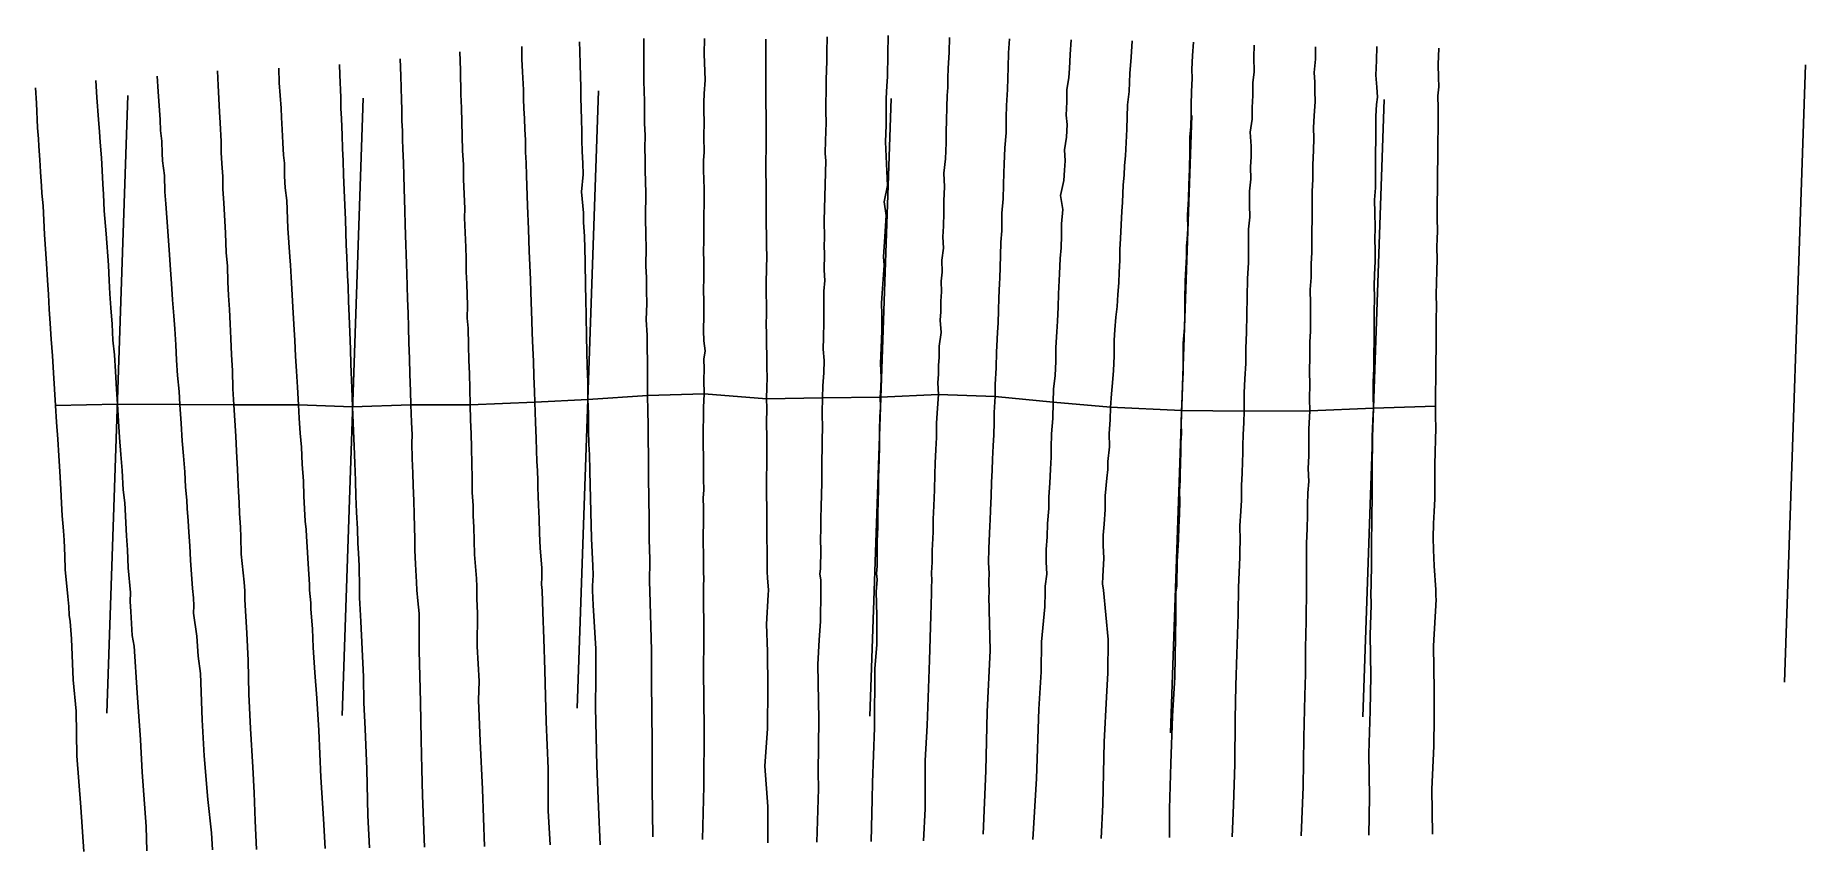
# Model space of a CAD drawing. Extents: x 1909 to 2199, y 2046 to 2179.
import ezdxf

# ---------------------------------------------------------------- set-up
doc = ezdxf.new("R2010")
doc.units = 0
doc.header["$MEASUREMENT"] = 0
doc.layers.get('0').update_dxf_attribs({"color": 2, "linetype": 'CONTINUOUS'})
doc.layers.add('1', color=7, linetype='CONTINUOUS')

msp = doc.modelspace()

# ---------------------------------------------------------------- linework, layer by layer
for p, q in [((2198.89, 2174.23, 72.63), (2195.42, 2073.22, 72.63)), ((1924.47, 2169.2, 72.87), (1921, 2068.18, 72.87)), ((2001.42, 2169.98, 72.77), (1997.95, 2068.96, 72.77)), ((1962.96, 2168.79, 72.63), (1959.49, 2067.77, 72.63)), ((2049.29, 2168.72, 72.65), (2045.82, 2067.7, 72.65)), ((2098.49, 2165.95, 72.83), (2095.02, 2064.93, 72.83)), ((2129.93, 2168.58, 72.74), (2126.46, 2067.56, 72.74))]:
    msp.add_line(p, q)
at = {"layer": '1'}
for points in [[(2001.7, 2046.6, 55.72), (2001.45, 2052.84, 56.34), (2001.19, 2059.55, 56.44), (2000.96, 2069.12, 57.84), (2001, 2074, 59.34), (2000.98, 2078.69, 60.99), (2000.56, 2085.83, 61.44), (2000.46, 2088.24, 63), (2000.46, 2089, 63.7), (2000.58, 2090.73, 64.41), (2000.49, 2092.26, 65.33), (2000.27, 2096.72, 66.15), (2000.24, 2098.99, 66.69), (2000.16, 2100.99, 67.04), (2000.11, 2103.46, 67.42), (2000.05, 2105.38, 68.9), (2000.02, 2107.94, 71.23), (1999.94, 2110.44, 72.13), (1999.87, 2112.17, 72.74), (1999.81, 2114.48, 72.87), (1999.78, 2117.17, 72.82), (1999.68, 2119.47, 72.77), (1999.68, 2122.35, 72.74), (1999.6, 2124.92, 72.74), (1999.54, 2127.21, 72.71), (1999.48, 2129.91, 72.74), (1999.43, 2133.07, 72.69), (1999.35, 2135.99, 72.96), (1999.31, 2137.91, 74.04), (1999.23, 2142.13, 75.27), (1999.14, 2146.21, 76.15), (1998.97, 2148.45, 77.36), (1998.99, 2150.02, 78.19), (1998.65, 2153.45, 78.71), (1998.91, 2156.28, 79.53), (1998.85, 2158.13, 80.56), (1998.77, 2160.04, 81.8), (1998.73, 2161.93, 82.84), (1998.69, 2163.35, 83.49), (1998.63, 2165.31, 84.45), (1998.59, 2167.07, 85.54), (1998.57, 2168.9, 86.7), (1998.55, 2170.52, 87.76), (1998.45, 2174.31, 89.06), (1998.37, 2176.48, 89.06), (1998.35, 2177.98, 89.08)], [(2008.86, 2178.56, 89.13), (2008.87, 2176.49, 89.06), (2008.85, 2174.29, 89.04), (2008.88, 2171.45, 88.09), (2008.91, 2170.01, 87.07), (2008.94, 2168.18, 85.96), (2008.97, 2166.73, 85.11), (2008.95, 2164.67, 83.99), (2009.05, 2162.65, 82.93), (2008.99, 2160.61, 81.53), (2009.08, 2158.79, 80.59), (2009.09, 2157.01, 79.54), (2009.16, 2153.21, 78.54), (2009.11, 2149.35, 76.95), (2009.19, 2146.28, 76.34), (2009.23, 2144.38, 76.21), (2009.19, 2141.31, 74.95), (2009.29, 2139.44, 73.96), (2009.28, 2137.24, 72.98), (2009.36, 2135.16, 72.8), (2009.23, 2132.51, 72.73), (2009.38, 2130.02, 72.68), (2009.42, 2128.12, 72.73), (2009.44, 2125.53, 72.78), (2009.46, 2122.99, 72.76), (2009.48, 2120.14, 72.83), (2009.51, 2117.64, 72.93), (2009.54, 2115.26, 72.86), (2009.58, 2112.79, 72.88), (2009.63, 2110.44, 71.78), (2009.61, 2107.84, 70.98), (2009.63, 2105.88, 69), (2009.67, 2104.1, 68.33), (2009.68, 2102.5, 67.2), (2009.7, 2100.71, 66.8), (2009.71, 2098.5, 66.33), (2009.75, 2096.65, 66.06), (2009.83, 2093.3, 65.27), (2009.82, 2091.99, 64.56), (2009.79, 2090.77, 63.7), (2009.77, 2089.73, 63.3), (2009.84, 2088.13, 62.44), (2009.96, 2084.33, 61.84), (2010.09, 2078.47, 60.93), (2010.13, 2073.35, 58.44), (2010.22, 2063.27, 56.03), (2010.23, 2055.96, 55.52), (2010.32, 2047.93, 55.54)], [(2018.76, 2178.54, 89.12), (2018.75, 2176.03, 89.1), (2018.86, 2171.71, 88.02), (2018.75, 2169.54, 86.5), (2018.67, 2168.05, 85.33), (2018.69, 2166.66, 84.73), (2018.72, 2164.95, 83.62), (2018.69, 2162.47, 82.16), (2018.7, 2159.92, 80.66), (2018.59, 2158.56, 79.79), (2018.63, 2156.98, 79.16), (2018.7, 2153.94, 77.96), (2018.72, 2152.55, 77.94), (2018.68, 2148.62, 77.14), (2018.68, 2145.36, 76.79), (2018.64, 2143.76, 75.56), (2018.65, 2142.05, 75.01), (2018.65, 2139.46, 73.94), (2018.6, 2137.35, 73.21), (2018.66, 2135.56, 72.95), (2018.69, 2133.24, 72.73), (2018.61, 2130.77, 72.74), (2018.68, 2129.1, 72.7), (2018.86, 2127.43, 72.71), (2018.67, 2126.06, 72.79), (2018.71, 2124.5, 72.75), (2018.69, 2122.65, 72.85), (2018.7, 2120.4, 72.78), (2018.6, 2118.18, 72.78), (2018.59, 2116.42, 72.8), (2018.57, 2114.69, 72.82), (2018.58, 2112.18, 72.29), (2018.6, 2109.93, 71.56), (2018.59, 2108.09, 70.89), (2018.63, 2106.48, 69.21), (2018.65, 2104.65, 68.97), (2018.58, 2103.42, 67.7), (2018.59, 2101.68, 66.76), (2018.63, 2099.43, 66.4), (2018.57, 2097.18, 66.12), (2018.63, 2093.05, 65.24), (2018.59, 2091.86, 64.45), (2018.64, 2091.24, 63.4), (2018.65, 2090.21, 63.1), (2018.62, 2088.94, 62.03), (2018.66, 2080.07, 60.93), (2018.64, 2075.14, 58.44), (2018.73, 2065.62, 56.34), (2018.69, 2056.22, 55.44), (2018.45, 2047.51, 54.97)], [(2028.83, 2178.41, 89.19), (2028.82, 2176.13, 89.18), (2028.8, 2172.4, 88.4), (2028.82, 2170.82, 87.27), (2028.81, 2169.11, 86.32), (2028.8, 2167.99, 85.44), (2028.84, 2165.86, 84.27), (2028.87, 2163.98, 83.16), (2028.85, 2162.2, 82.17), (2028.86, 2160.8, 81.12), (2028.83, 2158.2, 79.36), (2028.85, 2153.13, 77.98), (2028.84, 2149.96, 77.75), (2028.93, 2144.57, 75.86), (2029, 2142.86, 75.05), (2028.92, 2140.98, 74.39), (2028.89, 2138.53, 73.23), (2028.89, 2136.61, 73), (2028.9, 2135.2, 72.91), (2028.91, 2133.41, 72.87), (2028.89, 2131.84, 72.87), (2028.9, 2130.16, 72.78), (2028.91, 2128.55, 72.77), (2028.97, 2126.6, 72.76), (2028.95, 2124.76, 72.75), (2029.05, 2123, 72.65), (2028.96, 2121.52, 72.66), (2028.91, 2119.61, 72.75), (2028.96, 2118.07, 72.74), (2028.93, 2115.6, 72.72), (2028.99, 2113.28, 72.78), (2028.95, 2108.93, 71.68), (2028.94, 2106.53, 70.72), (2028.91, 2104.13, 69.81), (2028.97, 2101.49, 68.79), (2028.98, 2099.98, 68.18), (2029, 2098.25, 67.42), (2028.96, 2096.55, 66.85), (2029.01, 2094.95, 66.16), (2029.04, 2092.52, 65.21), (2029.01, 2091.28, 64.7), (2029.11, 2090.33, 62.5), (2029.23, 2088.27, 62.9), (2029.2, 2087.51, 61.34), (2028.91, 2082.7, 61.13), (2029.09, 2078.23, 59.94), (2029.15, 2072.32, 57.24), (2029.06, 2065.65, 55.73), (2028.65, 2059.49, 54.15), (2029.14, 2052.89, 54.96), (2029.16, 2046.96, 54.57)], [(2038.85, 2178.83, 89.16), (2038.81, 2176.32, 89.17), (2038.79, 2174.85, 89.16), (2038.66, 2171.84, 88.29), (2038.66, 2169.78, 86.85), (2038.63, 2168.1, 85.9), (2038.61, 2166.54, 84.88), (2038.68, 2164.84, 83.59), (2038.61, 2163.21, 82.55), (2038.55, 2161.9, 81.55), (2038.54, 2159.75, 80.21), (2038.62, 2158.53, 79.55), (2038.52, 2154.64, 78.48), (2038.35, 2148.7, 77.43), (2038.42, 2145.96, 76.97), (2038.34, 2144.58, 76.05), (2038.4, 2143.29, 75.32), (2038.36, 2140.62, 74.14), (2038.44, 2138.93, 73.45), (2038.32, 2137.21, 73.75), (2038.31, 2134.28, 72.96), (2038.32, 2132.14, 72.59), (2038.22, 2129.61, 72.69), (2038.17, 2127.72, 72.68), (2038.36, 2125.86, 72.56), (2038.3, 2123.83, 72.59), (2038.11, 2121.71, 72.58), (2038.08, 2119.74, 72.63), (2038.05, 2117.37, 72.67), (2038.1, 2114.64, 72.61), (2038.04, 2113.18, 72.56), (2038.01, 2111.49, 72.07), (2037.97, 2109.57, 71.92), (2037.97, 2107.77, 71.19), (2037.95, 2105.83, 70.52), (2037.9, 2103.93, 69.85), (2037.86, 2101.93, 68.88), (2037.82, 2100.09, 68.27), (2037.81, 2098.37, 67.58), (2037.73, 2096.52, 66.87), (2037.81, 2094.83, 66.2), (2037.77, 2091.82, 65.11), (2037.65, 2090.89, 64.35), (2037.82, 2090, 62.7), (2037.79, 2088.07, 62.5), (2037.73, 2083.15, 60.74), (2037.52, 2080.17, 60.03), (2037.3, 2076.15, 59.44), (2037.49, 2067.11, 56.44), (2037.38, 2058.52, 55.13), (2037.41, 2055.77, 54.14), (2037.17, 2047.06, 54.55)], [(2046.05, 2047.17, 54.33), (2046.21, 2054.07, 54.94), (2046.28, 2056.8, 55.23), (2046.58, 2065.77, 56.23), (2046.63, 2075.46, 57.53), (2046.95, 2079.33, 60.44), (2046.99, 2084.15, 60.74), (2046.87, 2088.02, 64), (2047, 2090.02, 63.95), (2046.9, 2091, 64.49), (2047.02, 2092.22, 64.96), (2047.03, 2094.53, 66.13), (2047.03, 2096.33, 66.93), (2047.11, 2098.6, 67.68), (2047.15, 2100.82, 68.56), (2047.17, 2102.8, 69.32), (2047.22, 2104.74, 70.11), (2047.25, 2106.5, 70.82), (2047.3, 2108.32, 71.51), (2047.33, 2109.58, 71.99), (2047.39, 2111.86, 72.8), (2047.38, 2114.36, 72.79), (2047.44, 2116.69, 72.6), (2047.56, 2118.21, 72.65), (2047.53, 2119.87, 72.52), (2047.64, 2121.39, 72.5), (2047.68, 2123.09, 72.49), (2047.58, 2125.37, 72.49), (2047.65, 2127.91, 72.54), (2047.77, 2130.73, 72.57), (2047.81, 2133.41, 72.52), (2047.71, 2135.26, 72.42), (2047.83, 2136.88, 72.69), (2048.03, 2139.19, 73.64), (2048.17, 2141.44, 74.12), (2048.05, 2142.84, 75.04), (2048.21, 2145.3, 76.9), (2048.49, 2149.56, 77.96), (2048.19, 2151.82, 78.14), (2048.73, 2154.47, 79.31), (2048.59, 2156.84, 79.52), (2048.38, 2161.62, 81.39), (2048.5, 2164.34, 82.76), (2048.51, 2166.8, 84.71), (2048.52, 2168.73, 85.94), (2048.58, 2170.77, 87.51), (2048.72, 2172.29, 88.63), (2048.77, 2175.99, 89.21), (2048.82, 2179.05, 89.18)], [(2054.62, 2047.28, 54.38), (2054.85, 2052.54, 54.74), (2054.87, 2060.4, 56.5), (2055.22, 2066.14, 56.44), (2055.56, 2076.82, 59.93), (2055.79, 2084.09, 61.13), (2055.91, 2087.8, 63.2), (2055.89, 2088.82, 63.4), (2055.97, 2089.8, 63.97), (2055.93, 2091.14, 64.49), (2056.02, 2092.87, 65.63), (2056.03, 2094.77, 66.28), (2056.12, 2096.73, 66.9), (2056.16, 2097.84, 67.39), (2056.2, 2099.92, 68.23), (2056.29, 2102.1, 69.06), (2056.41, 2104.71, 70.21), (2056.48, 2107.19, 71.03), (2056.53, 2109.05, 71.83), (2056.61, 2111.29, 72.07), (2056.71, 2113.28, 72.49), (2056.73, 2115.6, 72.41), (2056.87, 2118.04, 72.47), (2057.06, 2120.28, 72.41), (2056.96, 2122.18, 72.3), (2057.04, 2123.65, 72.31), (2057.06, 2125.05, 72.33), (2057.19, 2126.42, 72.39), (2057.15, 2128.21, 72.44), (2057.47, 2130.43, 72.54), (2057.31, 2132.45, 72.61), (2057.44, 2133.84, 72.64), (2057.41, 2135.58, 72.71), (2057.56, 2137.09, 73.01), (2057.48, 2138.83, 73.37), (2057.67, 2140.29, 74.29), (2057.62, 2142.28, 74.79), (2057.87, 2144.26, 75.24), (2057.74, 2146.11, 76.63), (2057.85, 2147.86, 77.81), (2057.9, 2150.03, 77.95), (2057.9, 2151.98, 78.03), (2058.01, 2154.27, 79.23), (2057.94, 2156.49, 80.4), (2058.18, 2158.83, 80.55), (2058.29, 2161.47, 80.71), (2058.3, 2163.31, 82.18), (2058.34, 2165.11, 83.38), (2058.41, 2167.3, 84.82), (2058.49, 2169.2, 86.15), (2058.56, 2170.54, 87.15), (2058.6, 2172.11, 88.07), (2058.66, 2173.61, 89.16), (2058.8, 2176.31, 89.19), (2058.83, 2178.7, 89.2)], [(2064.36, 2048.39, 55.24), (2064.82, 2058.72, 56.44), (2065, 2068.37, 56.54), (2065.48, 2078.43, 60.44), (2065.3, 2087.31, 61.73), (2065.32, 2087.76, 63.1), (2065.31, 2089.74, 63.8), (2065.35, 2091.09, 64.41), (2065.23, 2092.76, 65.64), (2065.29, 2095.15, 66.33), (2065.42, 2097.5, 67.21), (2065.47, 2098.88, 67.77), (2065.5, 2099.75, 68.05), (2065.57, 2101.38, 68.7), (2065.67, 2103.66, 69.57), (2065.72, 2105.9, 70.46), (2065.85, 2107.91, 71.27), (2065.91, 2109.73, 72.13), (2066, 2111.89, 72.89), (2066.09, 2113.72, 72.62), (2066.17, 2115.74, 72.5), (2066.14, 2117.36, 72.52), (2066.3, 2119.97, 72.52), (2066.35, 2121.95, 72.5), (2066.49, 2124.65, 72.44), (2066.52, 2127.3, 72.54), (2066.61, 2128.19, 72.5), (2066.69, 2130.48, 72.57), (2066.79, 2131.98, 72.58), (2066.89, 2134.12, 72.63), (2066.91, 2136.05, 72.67), (2067.03, 2138.51, 73.03), (2067.11, 2139.28, 73.17), (2067.15, 2141.18, 74.41), (2067.2, 2142.99, 75.25), (2067.24, 2145.2, 76.22), (2067.39, 2147.07, 77.31), (2067.44, 2149.95, 78.2), (2067.62, 2152.3, 78.21), (2067.68, 2154.59, 79.32), (2067.76, 2156.58, 80.27), (2067.77, 2157.99, 81.19), (2067.89, 2160.64, 81.35), (2068.13, 2163.12, 81.56), (2068.12, 2165.63, 83.57), (2068.16, 2167.59, 85), (2068.32, 2170.21, 86.46), (2068.37, 2172.06, 87.81), (2068.47, 2173.77, 89.19), (2068.52, 2176.22, 89.05), (2068.65, 2178.47, 89.16)], [(2072.49, 2047.51, 54.41), (2073.06, 2057.47, 55.13), (2073.47, 2068.81, 56.54), (2073.85, 2074.91, 58.54), (2073.92, 2079.83, 60.63), (2074.47, 2085.57, 61.44), (2074.51, 2087.94, 63.2), (2074.51, 2088.93, 63.5), (2074.77, 2090.89, 64.65), (2074.66, 2092.93, 65.64), (2074.65, 2094.96, 66.26), (2074.83, 2096.99, 67.11), (2074.91, 2099.19, 68.12), (2075.09, 2101.67, 68.96), (2075.11, 2103.55, 69.67), (2075.25, 2105.82, 70.59), (2075.39, 2108.09, 71.47), (2075.46, 2110.06, 72.29), (2075.49, 2111.58, 72.36), (2075.56, 2113.89, 72.53), (2075.74, 2116.39, 72.61), (2075.82, 2119.03, 72.6), (2075.89, 2121.16, 72.49), (2076.12, 2123.43, 72.44), (2076.24, 2125.67, 72.52), (2076.24, 2127.97, 72.59), (2076.41, 2130.54, 72.61), (2076.51, 2132.27, 72.66), (2076.62, 2134.58, 72.78), (2076.67, 2136.77, 72.97), (2076.85, 2140.02, 73.77), (2076.93, 2142.54, 74.79), (2077.1, 2144.31, 75), (2077.19, 2146.3, 76.6), (2077.18, 2148.22, 77.87), (2077.37, 2150.58, 77.99), (2077.02, 2152.87, 78.34), (2077.57, 2155.29, 79.19), (2077.68, 2157.02, 80.09), (2077.77, 2158.55, 80.88), (2077.67, 2160.33, 82.24), (2077.98, 2162.38, 82.46), (2078.12, 2164.45, 82.65), (2077.94, 2165.99, 83.85), (2078.07, 2168.16, 84.95), (2078.06, 2170.13, 86.56), (2078.37, 2172.16, 87.86), (2078.51, 2173.63, 89.19), (2078.59, 2175.9, 89.17), (2078.75, 2178.33, 89.23)], [(2083.67, 2047.66, 54.19), (2083.91, 2053.2, 54.74), (2084.16, 2063.5, 56.14), (2084.53, 2070.78, 57.44), (2084.76, 2074.78, 59.94), (2084.82, 2080.2, 60.94), (2084.05, 2088.27, 62.8), (2083.89, 2089.33, 63.6), (2083.96, 2090.5, 64.44), (2084.08, 2093.5, 65.86), (2084.01, 2095.62, 66.59), (2084.01, 2097.31, 66.99), (2084.16, 2099.06, 67.49), (2084.31, 2101.48, 67.95), (2084.31, 2103.74, 69.24), (2084.57, 2106.62, 70.63), (2084.75, 2108.05, 72.01), (2084.78, 2109.32, 71.62), (2085.02, 2111.72, 72.43), (2084.99, 2113.91, 72.52), (2085.11, 2116.18, 72.61), (2085.18, 2118.22, 72.5), (2085.38, 2120.41, 72.47), (2085.51, 2122.23, 72.51), (2085.7, 2124.24, 72.57), (2085.79, 2126.57, 72.76), (2085.8, 2129.2, 72.73), (2085.92, 2130.87, 72.8), (2086.07, 2132.97, 72.83), (2086.27, 2134.67, 73.01), (2086.4, 2136.66, 73.08), (2086.56, 2138.55, 73.66), (2086.63, 2140.33, 74.21), (2086.69, 2142.23, 75.01), (2086.73, 2144.04, 75.43), (2086.8, 2145.84, 76.52), (2087.03, 2150.28, 78.16), (2087.13, 2151.69, 78.44), (2087.26, 2154.62, 78.99), (2087.41, 2156.18, 79.96), (2087.49, 2157.75, 80.16), (2087.65, 2159.37, 81.44), (2087.87, 2163.68, 83.29), (2087.97, 2167.67, 85.11), (2088.23, 2169.87, 86.1), (2088.29, 2171.42, 87.21), (2088.33, 2172.79, 88.44), (2088.58, 2175.47, 89.2), (2088.74, 2178.14, 89.25)], [(2098.74, 2177.96, 89.16), (2098.62, 2175.74, 89.14), (2098.47, 2173.45, 89.14), (2098.54, 2172.05, 87.59), (2098.46, 2169.83, 86.25), (2098.37, 2167.68, 84.95), (2098.38, 2166.22, 84.2), (2098.32, 2164.13, 83.9), (2098.16, 2162.37, 83.77), (2098.16, 2160.13, 81.89), (2098.11, 2157.15, 80.19), (2098.01, 2154.58, 79.47), (2097.94, 2152.32, 78.58), (2097.8, 2149.63, 78.38), (2097.83, 2147.41, 77.94), (2097.73, 2145.7, 76.89), (2097.64, 2144.54, 76.24), (2097.61, 2142.84, 75.26), (2097.5, 2140.92, 74.12), (2097.39, 2138.82, 73.54), (2097.37, 2135.75, 73.1), (2097.37, 2133.23, 72.81), (2097.3, 2131.19, 72.66), (2097.1, 2128.71, 72.72), (2097.08, 2126.26, 72.41), (2097.07, 2123.92, 72.57), (2096.95, 2121.83, 72.57), (2096.92, 2119.65, 72.67), (2096.78, 2117.7, 72.73), (2096.76, 2115.44, 72.83), (2096.8, 2113.98, 72.66), (2096.7, 2112.39, 72.63), (2096.68, 2110.95, 72.11), (2096.63, 2109.05, 71.33), (2096.56, 2107.26, 70.61), (2096.58, 2106.26, 69.36), (2096.48, 2104.44, 68.95), (2096.55, 2102.83, 67.79), (2096.47, 2100.71, 67.26), (2096.35, 2098.59, 66.69), (2096.34, 2096.6, 66.26), (2096.23, 2094.72, 65.78), (2096.09, 2093.03, 65.6), (2096.03, 2089.02, 63.6), (2095.89, 2087.97, 62.9), (2095.9, 2084.03, 61.14), (2095.7, 2074.05, 59.44), (2095.33, 2067.66, 56.96), (2095.08, 2059.95, 54.74), (2094.85, 2052.5, 53.6), (2094.85, 2047.8, 53.5)], [(1972.96, 2046.23, 54.98), (1972.64, 2054.67, 55.44), (1972.53, 2058.99, 55.74), (1972.41, 2063.78, 56.44), (1972.32, 2069.96, 57.04), (1972.08, 2078.43, 60.73), (1972.08, 2084.46, 62.44), (1972.02, 2085.5, 63), (1971.88, 2086.54, 63.4), (1971.74, 2088.31, 64.52), (1971.69, 2089.62, 65.31), (1971.51, 2092.56, 66.39), (1971.42, 2094.81, 66.9), (1971.37, 2096.66, 67.44), (1971.35, 2098.57, 67.99), (1971.3, 2100.71, 69.28), (1971.21, 2102.92, 70.58), (1971.12, 2105.4, 71.5), (1971.06, 2107.42, 72.36), (1970.98, 2109.84, 72.69), (1970.91, 2112.33, 72.62), (1970.95, 2113.7, 72.41), (1970.85, 2115.75, 72.57), (1970.76, 2118.59, 72.57), (1970.67, 2120.84, 72.64), (1970.57, 2123.62, 72.72), (1970.51, 2126.19, 72.81), (1970.42, 2128.76, 72.88), (1970.35, 2131.34, 72.96), (1970.28, 2133.58, 73.13), (1970.22, 2135.96, 73.88), (1970.16, 2138.02, 74.7), (1970.08, 2140.11, 75.46), (1970.03, 2141.61, 76.62), (1969.99, 2143.3, 77.21), (1969.93, 2144.71, 78.02), (1969.83, 2148.13, 79.04), (1969.74, 2150.38, 79.01), (1969.65, 2153.99, 80), (1969.59, 2156.15, 81.11), (1969.54, 2158.19, 82.15), (1969.45, 2160.51, 83.14), (1969.4, 2162.01, 83.93), (1969.37, 2163.46, 84.71), (1969.28, 2165.08, 85.81), (1969.27, 2166.95, 86.84), (1969.22, 2168.49, 87.82), (1969.1, 2172.42, 89.1), (1969.02, 2175.21, 89.25)], [(1982.81, 2046.36, 55.41), (1982.45, 2055.75, 55.94), (1982.06, 2063.57, 56.54), (1981.79, 2070.27, 57.84), (1981.94, 2073.38, 59.94), (1981.6, 2079.05, 60.74), (1981.67, 2084.55, 62.46), (1981.51, 2086.89, 63), (1981.51, 2087.89, 63.4), (1981.52, 2088.9, 64.67), (1981.49, 2090.17, 65.38), (1981.16, 2094.14, 66.04), (1981.12, 2096.43, 66.47), (1981.06, 2098.58, 66.97), (1980.95, 2100.45, 67.5), (1980.95, 2102.12, 68.47), (1980.79, 2104.27, 69.21), (1980.76, 2106.74, 70.86), (1980.74, 2108.91, 71.92), (1980.64, 2111.62, 72.14), (1980.6, 2113.89, 73.2), (1980.52, 2116.13, 72.67), (1980.47, 2118.63, 72.66), (1980.37, 2121.22, 72.65), (1980.33, 2123.72, 72.74), (1980.22, 2125.86, 72.78), (1980.19, 2128.38, 72.94), (1980.11, 2131.15, 73.33), (1979.98, 2132.78, 73.7), (1980.02, 2134.84, 73.75), (1979.89, 2138.43, 74.39), (1979.79, 2140.37, 74.89), (1979.78, 2142.57, 76.41), (1979.75, 2144.39, 77.89), (1979.52, 2149.18, 78.85), (1979.57, 2150.75, 78.75), (1979.36, 2155.49, 80.25), (1979.34, 2157.93, 81.37), (1979.2, 2160.15, 82.64), (1979.14, 2162.61, 83.72), (1979.09, 2164.83, 85.03), (1979.03, 2167.2, 86.48), (1978.92, 2169.38, 87.91), (1978.88, 2173.38, 89.06), (1978.75, 2176.33, 89.17)], [(1993.54, 2046.65, 55.64), (1993.23, 2052.21, 56.44), (1993.22, 2059.13, 56.33), (1992.88, 2066.74, 57.74), (1992.66, 2075.21, 60.33), (1992.47, 2080.3, 60.93), (1992.34, 2084.71, 61.54), (1992.2, 2088.26, 62.8), (1992.14, 2089.24, 63.4), (1992.15, 2090.41, 64.47), (1992.16, 2091.9, 65.41), (1991.89, 2095.23, 66.16), (1991.8, 2097.56, 66.56), (1991.75, 2100, 66.99), (1991.62, 2102.17, 67.72), (1991.57, 2103.65, 69.12), (1991.5, 2105.09, 70.09), (1991.49, 2106.23, 71.38), (1991.46, 2107.79, 71.86), (1991.36, 2109.4, 72.72), (1991.3, 2111.15, 72.88), (1991.22, 2113.08, 72.73), (1991.15, 2115.77, 72.7), (1991.03, 2119.07, 72.68), (1990.95, 2120.79, 72.67), (1990.86, 2123.31, 72.67), (1990.78, 2125.76, 72.66), (1990.69, 2127.88, 72.63), (1990.61, 2130.36, 72.65), (1990.54, 2132.38, 72.89), (1990.49, 2133.87, 73.63), (1990.36, 2137.05, 74.48), (1990.3, 2139.09, 74.53), (1990.12, 2143.73, 76.48), (1990, 2147.33, 78.04), (1989.81, 2151.17, 78.74), (1989.66, 2156.13, 79.96), (1989.58, 2158.19, 81.05), (1989.51, 2159.96, 81.9), (1989.48, 2161.94, 82.9), (1989.39, 2163.67, 83.8), (1989.35, 2165.45, 84.8), (1989.25, 2167.11, 85.96), (1989.19, 2168.65, 86.94), (1989.18, 2170.14, 87.86), (1989.03, 2173.06, 89.05), (1988.91, 2175.17, 88.99), (1988.88, 2177.22, 89.06)], [(2108.71, 2177.46, 89.25), (2108.63, 2175.46, 89.14), (2108.7, 2173.06, 89.14), (2108.5, 2171.3, 87.96), (2108.47, 2169.19, 86.54), (2108.37, 2167.24, 84.88), (2108.38, 2165.33, 84.67), (2108.05, 2163.22, 84.47), (2108.19, 2160.9, 82.83), (2108.21, 2159.17, 81.65), (2108.1, 2157.54, 80.74), (2108.15, 2155.5, 80.21), (2107.91, 2153.57, 79.02), (2107.92, 2151.35, 78.65), (2107.97, 2149.31, 78.35), (2107.74, 2147.32, 78.16), (2107.75, 2144.47, 76.62), (2107.76, 2141.92, 75.13), (2107.62, 2139.21, 73.96), (2107.56, 2136.29, 72.98), (2107.48, 2133.33, 72.8), (2107.45, 2130.49, 72.79), (2107.31, 2127.81, 72.77), (2107.34, 2125.39, 72.65), (2107.19, 2122.88, 72.66), (2107.07, 2120.56, 72.68), (2107.04, 2117.59, 72.73), (2107.02, 2115.71, 72.73), (2106.89, 2113.72, 72.81), (2106.83, 2111.93, 72.21), (2106.81, 2110.69, 71.94), (2106.8, 2109.3, 71.56), (2106.75, 2107.44, 70.95), (2106.63, 2105.4, 67.22), (2106.61, 2103.01, 67.68), (2106.49, 2101.21, 67.28), (2106.35, 2098.83, 66.79), (2106.42, 2096.39, 66.28), (2106.36, 2094.7, 65.98), (2106.37, 2093.71, 65.6), (2106.14, 2088.72, 63.4), (2106.1, 2084.38, 61.94), (2105.88, 2077.81, 60.84), (2105.71, 2072.7, 59.74), (2105.56, 2067.18, 56.96), (2105.55, 2059.81, 55.34), (2105.32, 2053.12, 54.08), (2105.11, 2047.93, 53.69)], [(2116.37, 2048.08, 53.89), (2116.7, 2056.12, 55.34), (2116.82, 2064.19, 56.14), (2117, 2071.03, 57.44), (2117.08, 2074.56, 59.54), (2117.11, 2078.83, 60.94), (2117.17, 2083.19, 62.33), (2117.26, 2088.66, 63.2), (2117.23, 2089.74, 63.6), (2117.27, 2093.69, 65.6), (2117.26, 2095.9, 65.95), (2117.37, 2098.38, 66.41), (2117.43, 2100.55, 66.96), (2117.42, 2102.25, 67.53), (2117.45, 2104.19, 68.88), (2117.61, 2106.06, 69.24), (2117.53, 2108.2, 71.26), (2117.65, 2110.29, 72.36), (2117.61, 2112.29, 72.46), (2117.64, 2114.63, 72.81), (2117.78, 2117.62, 72.72), (2117.74, 2119.59, 72.73), (2117.77, 2121.99, 72.7), (2117.76, 2124.01, 72.65), (2117.81, 2126.55, 72.68), (2117.79, 2128.85, 72.78), (2117.89, 2130.64, 72.88), (2117.9, 2132.81, 72.91), (2117.9, 2135.11, 73.19), (2117.86, 2137.46, 73.9), (2118.02, 2139.45, 74.7), (2118.04, 2141.69, 74.8), (2118.1, 2143.54, 76.23), (2118.13, 2145.2, 77.53), (2118.1, 2147.14, 78.06), (2118.2, 2148.81, 78.15), (2118.2, 2151.34, 78.37), (2118.19, 2153.5, 78.7), (2118.27, 2155.52, 79.47), (2118.31, 2157.85, 81.42), (2118.38, 2160.24, 82.55), (2118.43, 2162.22, 84.66), (2118.41, 2163.95, 85.37), (2118.51, 2165.96, 85.39), (2118.66, 2168.16, 85.61), (2118.6, 2169.99, 87.19), (2118.59, 2171.38, 87.96), (2118.53, 2172.97, 89.05), (2118.71, 2175.15, 89.04), (2118.71, 2177.19, 89.12)], [(2127.44, 2048.22, 53.17), (2127.54, 2054.48, 53.84), (2127.45, 2061.55, 56.24), (2127.66, 2068.56, 57.84), (2127.79, 2074.25, 60.74), (2127.68, 2080.97, 61.44), (2127.83, 2085.85, 62.44), (2127.78, 2087.98, 63.5), (2127.85, 2088.9, 63.7), (2127.89, 2092.98, 65.61), (2127.86, 2094.45, 66.22), (2127.9, 2096.84, 66.51), (2127.93, 2098.83, 66.75), (2127.94, 2100.91, 67.12), (2127.98, 2102.94, 67.59), (2128.02, 2104.18, 69.33), (2127.98, 2105.48, 71), (2128.01, 2107.73, 71.52), (2127.98, 2109.53, 71.82), (2128.03, 2111.63, 72.93), (2128.02, 2113.45, 72.82), (2128.11, 2116.03, 72.76), (2128.2, 2118.07, 72.74), (2128.18, 2120.03, 72.7), (2128.15, 2122.34, 72.66), (2128.24, 2124.53, 72.62), (2128.25, 2126.62, 72.72), (2128.3, 2129.29, 72.73), (2128.33, 2131.46, 72.83), (2128.32, 2133.76, 72.91), (2128.35, 2136.18, 73.34), (2128.34, 2138.05, 74.25), (2128.38, 2139.86, 75.1), (2128.46, 2142.09, 75.42), (2128.46, 2143.99, 76.13), (2128.44, 2145.66, 77.31), (2128.5, 2147.61, 78.29), (2128.44, 2150.04, 78.34), (2128.38, 2152.14, 78.53), (2128.54, 2154.1, 79.02), (2128.55, 2156.04, 80.06), (2128.54, 2157.79, 80.99), (2128.56, 2159.91, 82.3), (2128.59, 2161.9, 83.73), (2128.6, 2163.88, 85.02), (2128.59, 2165.81, 86.51), (2128.71, 2167.73, 86.45), (2128.88, 2168.95, 86.55), (2128.78, 2170.55, 88.06), (2128.58, 2172.52, 89.09), (2128.72, 2174.95, 89.11), (2128.77, 2177.25, 89.21)], [(2137.88, 2048.35, 52.14), (2137.76, 2055.72, 54.74), (2138.07, 2062.78, 56.54), (2138.12, 2067.5, 56.84), (2138.13, 2071.92, 59.13), (2138.02, 2079.17, 61.23), (2138.46, 2086.76, 61.04), (2138.4, 2087.31, 63), (2138.42, 2088.33, 63.6), (2138.12, 2092.25, 65.6), (2138, 2094.88, 66), (2137.97, 2096.87, 66.26), (2138.01, 2099.19, 66.6), (2138.15, 2101.16, 66.91), (2138.22, 2103.21, 67.08), (2138.23, 2105.16, 69.27), (2138.25, 2106.94, 70.73), (2138.27, 2108.87, 71.44), (2138.28, 2110.86, 72.12), (2138.33, 2112.95, 72.84), (2138.41, 2114.73, 72.85), (2138.33, 2116.81, 72.93), (2138.36, 2118.39, 72.94), (2138.36, 2120.52, 72.82), (2138.4, 2123.05, 72.87), (2138.42, 2125.49, 72.81), (2138.46, 2128.04, 72.81), (2138.45, 2130.52, 72.98), (2138.47, 2132.73, 72.98), (2138.49, 2134.57, 73.11), (2138.44, 2136.69, 73.8), (2138.54, 2138.54, 74.75), (2138.55, 2140.52, 75.19), (2138.6, 2142.46, 75.38), (2138.59, 2144.32, 75.59), (2138.61, 2145.87, 77.21), (2138.67, 2146.91, 78.33), (2138.63, 2149.28, 78.4), (2138.64, 2151.79, 78.49), (2138.67, 2153.78, 79.18), (2138.66, 2156.53, 80.59), (2138.72, 2159.05, 81.75), (2138.72, 2160.32, 82.79), (2138.76, 2161.93, 84.06), (2138.77, 2163.53, 84.86), (2138.77, 2165.41, 85.96), (2138.79, 2167.14, 87.52), (2138.72, 2169.17, 87.63), (2138.88, 2170.61, 87.82), (2138.87, 2172.17, 89.09), (2138.79, 2174.3, 89.17), (2138.88, 2176.98, 89.37)], [(1938.3, 2045.79, 55.09), (1938.15, 2048.59, 55.24), (1937.56, 2054.02, 56.44), (1936.93, 2061.2, 57.14), (1936.63, 2067.09, 60.34), (1936.31, 2074.63, 61.74), (1935.95, 2077.48, 61.23), (1935.72, 2080.79, 61.94), (1935.19, 2084.53, 62.9), (1935.22, 2085.72, 63.4), (1935.17, 2087.01, 64.61), (1935.03, 2088.57, 65.36), (1934.69, 2093.18, 66.12), (1934.57, 2095.53, 66.54), (1934.45, 2097.78, 66.83), (1934.3, 2099.62, 67.38), (1934.16, 2101.66, 68.89), (1934.09, 2102.99, 70.87), (1933.89, 2105.14, 71.8), (1933.75, 2107.65, 72.59), (1933.57, 2110.29, 72.82), (1933.36, 2112.74, 72.87), (1933.17, 2115.57, 72.9), (1932.96, 2118.68, 72.94), (1932.83, 2120.78, 72.95), (1932.59, 2123.38, 73.01), (1932.41, 2125.93, 73.07), (1932.31, 2128.41, 73.24), (1932.12, 2131.04, 73.69), (1931.98, 2133.17, 74.5), (1931.74, 2135.78, 75.56), (1931.58, 2138.45, 76.67), (1931.44, 2140.69, 77.74), (1931.28, 2143.13, 78.71), (1930.98, 2147.03, 79.38), (1930.68, 2151.51, 80.51), (1930.52, 2153.48, 81.53), (1930.44, 2156.11, 82.96), (1930.12, 2158.52, 84.1), (1930.06, 2159.77, 84.8), (1929.99, 2161.75, 86.07), (1929.79, 2163.5, 87.03), (1929.71, 2165.22, 88.02), (1929.42, 2169.88, 89.18), (1929.24, 2172.39, 89.23)], [(1939.1, 2173.23, 89.1), (1939.25, 2170.85, 89.11), (1939.43, 2166.54, 88.23), (1939.57, 2164.73, 87.06), (1939.72, 2161.69, 85.34), (1939.71, 2159.87, 84.37), (1939.83, 2158.11, 83.49), (1939.96, 2155.97, 82.76), (1939.96, 2153.87, 81.38), (1940.16, 2151.67, 80.18), (1940.41, 2146.68, 79.21), (1940.54, 2143.51, 78.78), (1940.73, 2141.32, 77.83), (1940.78, 2138.71, 76.81), (1940.94, 2136.49, 75.81), (1941.07, 2134.18, 74.77), (1941.2, 2131.84, 73.82), (1941.29, 2129.45, 73.25), (1941.41, 2126.81, 73.09), (1941.56, 2124.21, 73.03), (1941.63, 2121.22, 72.97), (1941.78, 2118.59, 72.87), (1941.93, 2116.02, 72.8), (1942.09, 2113.5, 72.78), (1942.23, 2111.02, 72.83), (1942.37, 2108.02, 73.09), (1942.51, 2105.53, 72.07), (1942.57, 2104.43, 71.35), (1942.66, 2102.57, 68.99), (1942.71, 2100.88, 67.17), (1942.88, 2098.56, 66.81), (1942.91, 2097.02, 66.51), (1943.01, 2094.2, 66.08), (1943.46, 2089.6, 65.39), (1943.57, 2088.16, 64.7), (1943.57, 2087.73, 63.5), (1943.59, 2086.76, 63), (1943.91, 2081.26, 62), (1944.13, 2076.79, 62.24), (1944.23, 2071.28, 57.88), (1944.5, 2065.64, 58.04), (1944.92, 2059.32, 56.94), (1945.09, 2055.14, 55.44), (1945.27, 2050.56, 55.44), (1945.49, 2045.88, 55.1)], [(1956.72, 2046.03, 55.25), (1956.46, 2050.89, 55.44), (1956.04, 2057.72, 55.94), (1955.67, 2065.32, 56.94), (1955.36, 2070.61, 57.84), (1955.03, 2074.84, 59.74), (1954.79, 2078.91, 60.94), (1954.64, 2081.97, 61.84), (1954.39, 2085.18, 62.8), (1954.37, 2086.22, 63.2), (1954.17, 2088.3, 64.44), (1954.17, 2089.22, 65.2), (1953.94, 2092.58, 66.72), (1953.77, 2095.38, 67.19), (1953.69, 2097.07, 67.52), (1953.6, 2098.23, 68.16), (1953.46, 2099.59, 68.66), (1953.37, 2101.57, 69.61), (1953.23, 2103.65, 71.19), (1953.16, 2106.11, 72.21), (1952.97, 2108.89, 72.64), (1952.83, 2111.68, 72.77), (1952.66, 2114, 72.72), (1952.5, 2116.43, 72.66), (1952.37, 2118.59, 72.65), (1952.21, 2121.48, 72.69), (1952.03, 2124.13, 72.76), (1951.89, 2126.59, 72.87), (1951.78, 2129.14, 73.08), (1951.6, 2131.82, 73.28), (1951.42, 2134.58, 73.72), (1951.26, 2137.58, 75.36), (1951.19, 2139.49, 76.13), (1951.06, 2141.44, 77.17), (1950.94, 2142.84, 77.99), (1950.62, 2147.49, 79.12), (1950.43, 2152.04, 79.94), (1950.21, 2154.09, 81.06), (1950.1, 2156.04, 82.27), (1950.08, 2158.12, 82.96), (1949.9, 2159.44, 83.59), (1949.81, 2161.48, 84.81), (1949.71, 2163.64, 85.78), (1949.58, 2165.59, 86.94), (1949.52, 2167.16, 87.95), (1949.22, 2171.3, 89.03), (1949.13, 2173.71, 89.08)], [(1959.05, 2174.27, 89.31), (1959.1, 2172.58, 89.15), (1959.28, 2168.89, 88.47), (1959.3, 2167.09, 87.36), (1959.38, 2165.43, 86.21), (1959.52, 2162.73, 84.95), (1959.55, 2160.54, 83.63), (1959.68, 2158.5, 82.75), (1959.74, 2156.25, 81.75), (1959.85, 2153.7, 80.42), (1960.04, 2148.85, 79.1), (1960.17, 2144.8, 78.59), (1960.25, 2142.79, 77.71), (1960.36, 2139.73, 75.85), (1960.47, 2138.04, 74.95), (1960.53, 2135.52, 73.78), (1960.65, 2133.18, 73), (1960.74, 2130.48, 72.88), (1960.85, 2127.73, 72.74), (1960.94, 2125.26, 72.66), (1961.06, 2122.7, 72.67), (1961.15, 2119.88, 72.61), (1961.22, 2118.28, 72.63), (1961.36, 2114.38, 72.64), (1961.48, 2111.86, 72.72), (1961.6, 2109.07, 72.51), (1961.67, 2106.21, 71.97), (1961.76, 2103.67, 71.07), (1961.87, 2101.04, 69.95), (1962.01, 2098.32, 68.93), (1962.08, 2095.98, 68.02), (1962.16, 2094.32, 67.29), (1962.28, 2092.29, 66.49), (1962.33, 2088.67, 64.65), (1962.35, 2087.03, 63.04), (1962.41, 2086.13, 63.3), (1962.47, 2085.14, 62.6), (1962.54, 2083.14, 62.63), (1962.98, 2074.12, 59.64), (1963.07, 2069.83, 57.94), (1963.25, 2065.58, 56.94), (1963.52, 2059.02, 55.94), (1963.7, 2051.42, 55.23), (1964, 2046.12, 55.17)], [(1917.26, 2045.52, 54.44), (1916.77, 2052.81, 54.64), (1916.12, 2061.18, 56.23), (1916.02, 2068.52, 58.44), (1915.51, 2073.63, 60.34), (1915.24, 2080.33, 62.03), (1915.01, 2083.16, 62.9), (1914.83, 2084.2, 63.2), (1914.79, 2085.63, 64.65), (1914.63, 2087.23, 65.43), (1914.22, 2091.65, 66.16), (1914.15, 2093.93, 66.52), (1914.01, 2096.45, 67), (1913.92, 2097.97, 68.38), (1913.79, 2099.24, 68.88), (1913.72, 2100.43, 69.92), (1913.6, 2102.52, 70.8), (1913.48, 2104.82, 71.8), (1913.3, 2107.71, 72.6), (1913.14, 2110.24, 72.7), (1912.99, 2112.97, 72.66), (1912.77, 2115.76, 72.78), (1912.62, 2118.49, 72.9), (1912.46, 2121.16, 72.92), (1912.28, 2123.84, 73.05), (1912.1, 2126.62, 73.13), (1911.89, 2129.34, 73.35), (1911.76, 2131.9, 74.35), (1911.6, 2134.25, 75.38), (1911.49, 2136.65, 76.33), (1911.33, 2138.99, 77.36), (1911.16, 2141.75, 78.4), (1910.84, 2146.46, 79.62), (1910.58, 2151.18, 81.34), (1910.38, 2153.22, 82.35), (1910.35, 2154.4, 83.01), (1910.17, 2156.71, 84.1), (1910.05, 2158.68, 85.17), (1909.91, 2160.93, 86.3), (1909.84, 2162.15, 87.14), (1909.69, 2163.92, 88.25), (1909.5, 2167.94, 89.21), (1909.33, 2170.47, 89.25)], [(1919.21, 2171.67, 89.28), (1919.36, 2168.91, 89.24), (1919.64, 2165.31, 88.72), (1919.81, 2163.26, 87.53), (1919.91, 2161.56, 86.34), (1920.12, 2159.02, 84.77), (1920.25, 2156.95, 83.76), (1920.35, 2154.7, 82.81), (1920.49, 2153.05, 81.75), (1920.59, 2150.37, 80.42), (1920.9, 2146.61, 79.54), (1921.27, 2141.46, 78.11), (1921.42, 2138.96, 77.09), (1921.53, 2136.76, 76.16), (1921.66, 2134.45, 75.06), (1921.86, 2131.82, 73.93), (1921.97, 2129.21, 73.26), (1922.24, 2126.8, 73.01), (1922.41, 2124.04, 72.93), (1922.59, 2121.15, 72.89), (1922.74, 2118.69, 72.87), (1922.92, 2115.95, 72.84), (1923.1, 2113.25, 72.91), (1923.32, 2110.47, 72.89), (1923.51, 2107.87, 72.64), (1923.71, 2104.71, 71.56), (1923.94, 2102.6, 70.75), (1924.23, 2097.18, 67.33), (1924.41, 2094.89, 66.6), (1924.5, 2091.96, 66.07), (1924.91, 2087.91, 64.41), (1924.83, 2086.42, 64.61), (1924.92, 2084.82, 63.5), (1924.99, 2083.81, 62.8), (1925.18, 2080.87, 63.04), (1925.51, 2079.13, 62.74), (1925.97, 2071.47, 60.44), (1926.52, 2063.81, 57.44), (1926.8, 2058.52, 56.34), (1927.44, 2049.61, 54.84), (1927.54, 2045.65, 54.34)], [(1912.62, 2118.49, 72.9), (1922.74, 2118.69, 72.87), (1932.96, 2118.68, 72.94), (1941.78, 2118.59, 72.87), (1952.37, 2118.59, 72.65), (1961.22, 2118.28, 72.63), (1970.76, 2118.59, 72.57), (1980.47, 2118.63, 72.66), (1991.03, 2119.07, 72.68), (1999.68, 2119.47, 72.77), (2009.48, 2120.14, 72.83), (2018.7, 2120.4, 72.78), (2028.91, 2119.61, 72.75), (2038.08, 2119.74, 72.63), (2047.53, 2119.87, 72.52), (2057.06, 2120.28, 72.41), (2066.3, 2119.97, 72.52), (2075.82, 2119.03, 72.6), (2085.18, 2118.22, 72.5), (2096.78, 2117.7, 72.73), (2107.04, 2117.59, 72.73), (2117.78, 2117.62, 72.72), (2128.2, 2118.07, 72.74), (2138.36, 2118.39, 72.94)]]:
    msp.add_polyline3d(points, dxfattribs=at)

doc.saveas('drawing.dxf')
